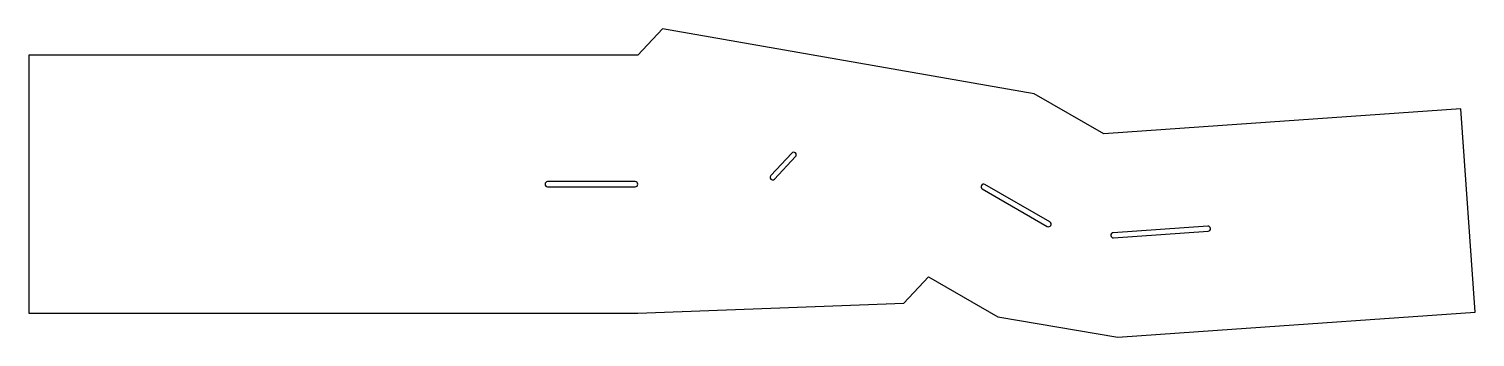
# Model space of a CAD drawing. Header units: metres. Extents: x 0 to 560, y -9 to 110.
import ezdxf

# ---------------------------------------------------------------- set-up
doc = ezdxf.new("R2010")
doc.units = ezdxf.units.M

msp = doc.modelspace()

# ---------------------------------------------------------------- linework, layer by layer
at = {"layer": 'PARAMETRIX'}
for p, q in [((245.4763, 110.2116), (235.9538, 100)), ((245.4763, 110.2116), (235.9538, 100)), ((389.5971, 85.0639), (245.4763, 110.2116)), ((389.5971, 85.0639), (245.4763, 110.2116)), ((200, 100), (0, 100)), ((0, 100), (0, 0)), ((200, 100), (0, 100)), ((0, 100), (0, 0)), ((235.9538, 100), (200, 100)), ((235.9538, 100), (200, 100)), ((416.5018, 69.5305), (389.5971, 85.0639)), ((416.5018, 69.5305), (389.5971, 85.0639)), ((554.9102, 79.209), (455.1538, 72.2333)), ((554.9102, 79.209), (455.1538, 72.2333)), ((560.4209, 0.4014), (554.9102, 79.209)), ((560.4209, 0.4014), (554.9102, 79.209)), ((455.1538, 72.2333), (416.5018, 69.5305)), ((455.1538, 72.2333), (416.5018, 69.5305)), ((295.6234, 62.0814), (287.4649, 53.3325)), ((288.9276, 51.9685), (297.0861, 60.7174)), ((234.9538, 51), (201, 51)), ((201, 49), (234.9538, 49)), ((369.4632, 48.1909), (394.6358, 33.6574)), ((395.6358, 35.3895), (370.4632, 49.9229)), ((456.8418, 33.7573), (420.185, 31.194)), ((420.3245, 29.1989), (456.9813, 31.7622)), ((339.0747, 3.8382), (348.5971, 14.0499)), ((339.0747, 3.8382), (348.5971, 14.0499)), ((348.5971, 14.0499), (375.5018, -1.4836)), ((348.5971, 14.0499), (375.5018, -1.4836)), ((0, 0), (200, 0)), ((0, 0), (200, 0)), ((200, 0), (235.9538, 0)), ((200, 0), (235.9538, 0)), ((235.9538, 0), (339.0747, 3.8382)), ((235.9538, 0), (339.0747, 3.8382)), ((460.6645, -6.5742), (560.4209, 0.4014)), ((460.6645, -6.5742), (560.4209, 0.4014)), ((375.5018, -1.4836), (422.0126, -9.2771)), ((375.5018, -1.4836), (422.0126, -9.2771)), ((422.0126, -9.2771), (460.6645, -6.5742)), ((422.0126, -9.2771), (460.6645, -6.5742))]:
    msp.add_line(p, q, dxfattribs=at)
for centre, start, end in [((296.3547, 61.3994), 317, 137), ((201, 50), 90, 270), ((234.9538, 50), 270, 90), ((288.1962, 52.6505), 137, 317), ((369.9632, 49.0569), 60, 240), ((395.1358, 34.5235), 240, 60), ((456.9116, 32.7598), 274, 94), ((420.2548, 30.1965), 94, 274)]:
    msp.add_arc(centre, 1, start, end, dxfattribs=at)

doc.saveas('drawing.dxf')
